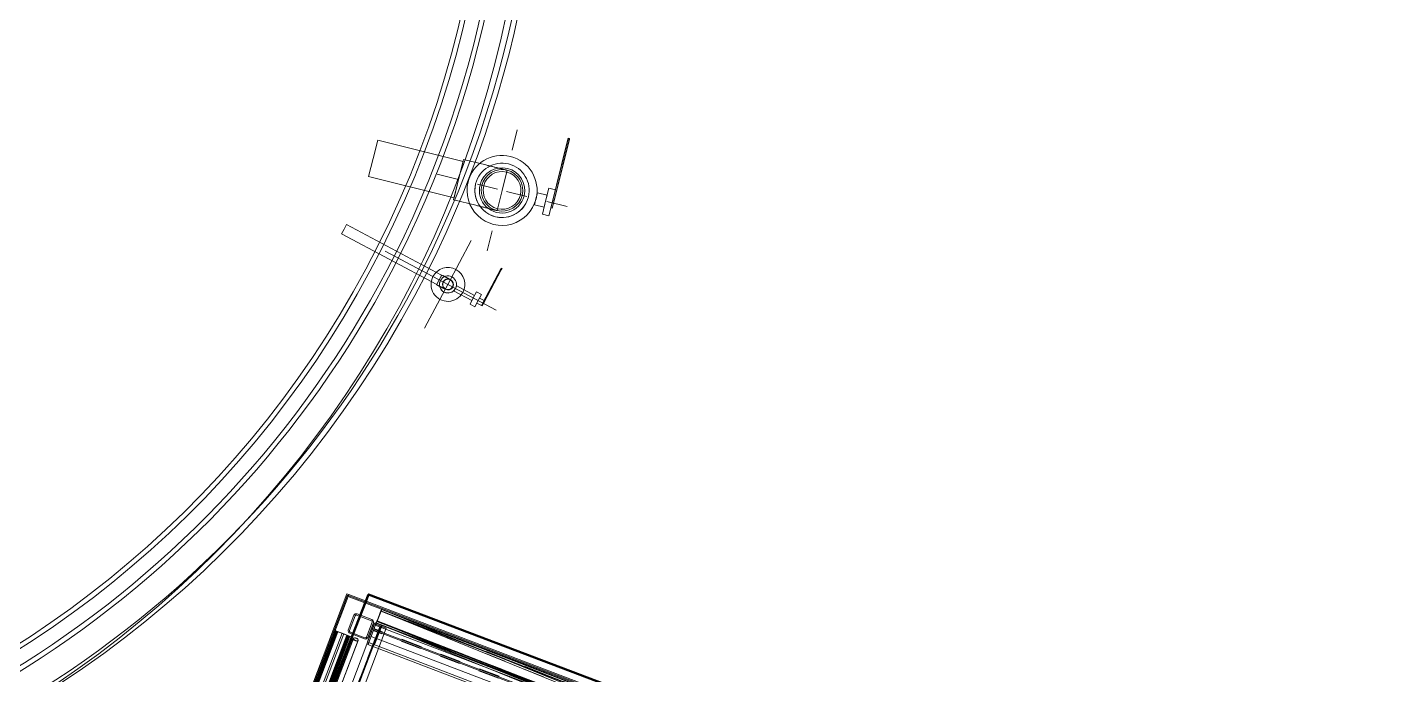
# Model space of a CAD drawing. Header units: metres. Extents: x -207 to 292, y -187 to 169.
# Drawn here: x -83.46 to -76.93, y -13.16 to -10.04 of the extents above; entities that cross this region are included whole.
import ezdxf

# ---------------------------------------------------------------- set-up
doc = ezdxf.new("R2010")
doc.units = ezdxf.units.M
doc.linetypes.add('Dash', pattern=[0.006, 0.003, -0.003])
doc.linetypes.add('Oculto', pattern=[0.007144, 0.004763, -0.002381])
for name, color, linetype, lineweight in [('A-ROOF', 7, 'Continuous', 9), ('edificios', 7, 'Continuous', 50), ('EQUIPOS PIS', 7, 'Continuous', 9), ('I-WALL', 7, 'Continuous', 9), ('P-SANR-FIXT', 7, 'Continuous', 9), ('P-SANR-FIXT-HDLN', 7, 'Dash', 9), ('S-BEAM', 7, 'Continuous', 9), ('S-COLS', 7, 'Continuous', 9)]:
    doc.layers.add(name, color=color, linetype=linetype, lineweight=lineweight)
doc.layers.add('PR10-ARQ-PL-001-Emplazamiento-C-1_dwg', color=7, linetype='Continuous', lineweight=9, true_color=0x767676)

# ---------------------------------------------------------------- blocks, each defined once
blk = doc.blocks.new('M_Estanque-Terraza - M_Estanque-Terraza-2331352-PLANTA EMPLAZAMIENTO ACTUALIZADO')
at = {"layer": 'P-SANR-FIXT'}
for radius, start, end in [(5.1516, 0, 180), (5.1516, 0, 180), (5.1266, 360, 180), (5.1266, 360, 180), (4.9983, 360, 180), (4.9755, 360, 180), (4.9059, 0, 180), (4.8832, 0, 180), (5.1516, 180, 216.12017), (5.1516, 180, 216.12017), (5.1266, 180, 216.09913), (5.1266, 180, 216.09913), (4.9983, 180, 215.98778), (4.9755, 180, 215.96746), (4.9059, 180, 0), (4.8832, 180, 0)]:
    blk.add_arc((0, 0), radius, start, end, dxfattribs=at)
blk = doc.blocks.new('M_Tuberia Alimentación-01 - M_Tuberia Alimentación-01-2165010-PLANTA EMPLAZAMIENTO ACTUALIZADO')
at = {"layer": 'P-SANR-FIXT'}
for p, q in [((0.2154, 0.1), (0.1059, 0.1)), ((0.2154, 0), (0.2154, 0.1)), ((0.6388, 0.09), (0.2154, 0.09)), ((0.2154, 0), (0.2154, 0.09)), ((0.6388, 0.09), (0.6388, 0)), ((-0.2485, 0.025), (-0.2551, 0.025)), ((-0.2551, 0.025), (-0.2551, -0.0118)), ((-0.2551, 0.0196), (-0.2551, -0.2959)), ((-0.2485, 0.0196), (-0.2551, 0.0196)), ((-0.2162, 0.0647), (-0.2485, 0.0647)), ((-0.2485, 0), (-0.2485, 0.0647)), ((-0.2485, -0.0118), (-0.2485, 0.025)), ((-0.2485, -0.2959), (-0.2485, 0.0196)), ((-0.2485, -0.0647), (-0.2485, 0)), ((-0.2162, 0.0647), (-0.2162, 0)), ((-0.1681, 0.0296), (-0.2162, 0.0296)), ((-0.2162, 0), (-0.2162, 0.0296)), ((-0.2162, 0), (-0.2162, -0.0647)), ((-0.2162, -0.0296), (-0.2162, 0)), ((-0.1681, 0.0296), (-0.1681, 0)), ((-0.1681, 0), (-0.1681, -0.0296)), ((0.2154, -0.1), (0.2154, 0)), ((0.2154, -0.09), (0.2154, 0)), ((0.6388, 0), (0.6388, -0.09)), ((-0.2551, -0.3169), (-0.2551, -0.0118)), ((-0.2485, -0.0118), (-0.2551, -0.0118)), ((-0.2485, -0.0118), (-0.2485, -0.3169)), ((-0.2485, -0.0647), (-0.2162, -0.0647)), ((-0.2162, -0.0296), (-0.1681, -0.0296)), ((0.1059, -0.1), (0.2154, -0.1)), ((0.2154, -0.09), (0.6388, -0.09)), ((-0.2551, -0.2959), (-0.2551, -0.3201)), ((-0.2551, -0.3169), (-0.2485, -0.3169)), ((-0.2551, -0.3201), (-0.2485, -0.3201)), ((-0.2485, -0.3201), (-0.2485, -0.2959))]:
    blk.add_line(p, q, dxfattribs=at)
at = {"layer": 'P-SANR-FIXT', "flags": 128}
for points in [[(0.1059, 0.1), (0.1017, 0.1), (0.0974, 0.1), (0.0932, 0.1), (0.089, 0.1), (0.0849, 0.1), (0.0807, 0.1), (0.0766, 0.1), (0.0726, 0.1), (0.0686, 0.1), (0.0647, 0.1), (0.0608, 0.1), (0.057, 0.1), (0.0533, 0.1), (0.0496, 0.1), (0.0461, 0.1), (0.0427, 0.1), (0.0393, 0.1), (0.0361, 0.1), (0.0329, 0.1), (0.0299, 0.1), (0.027, 0.1), (0.0243, 0.1), (0.0216, 0.1), (0.0191, 0.1), (0.0168, 0.1), (0.0146, 0.1), (0.0125, 0.1), (0.0106, 0.1), (0.0088, 0.1), (0.0072, 0.1), (0.0057, 0.1), (0.0044, 0.1), (0.0033, 0.1), (0.0023, 0.1), (0.0015, 0.1), (0.0009, 0.1), (0.0004, 0.1), (0.0001, 0.1), (0, 0.1)], [(0, -0.1), (0.0001, -0.1), (0.0003, -0.1), (0.0008, -0.1), (0.0014, -0.1), (0.0021, -0.1), (0.003, -0.1), (0.0041, -0.1), (0.0054, -0.1), (0.0068, -0.1), (0.0084, -0.1), (0.0101, -0.1), (0.012, -0.1), (0.014, -0.1), (0.0162, -0.1), (0.0185, -0.1), (0.021, -0.1), (0.0236, -0.1), (0.0263, -0.1), (0.0291, -0.1), (0.0321, -0.1), (0.0352, -0.1), (0.0384, -0.1), (0.0417, -0.1), (0.0452, -0.1), (0.0487, -0.1), (0.0523, -0.1), (0.056, -0.1), (0.0598, -0.1), (0.0636, -0.1), (0.0675, -0.1), (0.0715, -0.1), (0.0755, -0.1), (0.0796, -0.1), (0.0837, -0.1), (0.0879, -0.1), (0.0921, -0.1), (0.0963, -0.1), (0.1005, -0.1), (0.1047, -0.1), (0.1059, -0.1)]]:
    blk.add_lwpolyline(points, dxfattribs=at)
at = {"layer": 'P-SANR-FIXT'}
for radius, start, end in [(0.1685, 360, 180), (0.1685, 360, 180), (0.1685, 360, 180), (0.1685, 360, 180), (0.1685, 360, 180), (0.1685, 360, 180), (0.1308, 0, 180), (0.1308, 360, 180), (0.1308, 360, 180), (0.1308, 360, 180), (0.109, 360, 180), (0.109, 360, 180), (0.109, 360, 180), (0.109, 360, 180), (0.1, 0, 180), (0.091, 0, 180), (0.091, 0, 180), (0.091, 0, 180), (0.091, 0, 180), (0.1685, 180, 360), (0.1685, 180, 360), (0.1685, 180, 360), (0.1685, 180, 360), (0.1685, 180, 360), (0.1685, 180, 360), (0.1308, 180, 0), (0.1308, 180, 360), (0.1308, 180, 360), (0.1308, 180, 360), (0.109, 180, 360), (0.109, 180, 360), (0.109, 180, 360), (0.109, 180, 360), (0.091, 180, 0), (0.091, 180, 0), (0.091, 180, 0), (0.091, 180, 0), (0.1, 180, 360)]:
    blk.add_arc((0, 0), radius, start, end, dxfattribs=at)
at = {"layer": 'P-SANR-FIXT-HDLN'}
for p, q in [((0, 0), (0, 0.301)), ((-0.3222, 0), (0, 0)), ((0.3222, 0), (0, 0)), ((0, 0), (0, -0.301))]:
    blk.add_line(p, q, dxfattribs=at)
blk = doc.blocks.new('M_Tuberia Alimentación-02 - M_Tuberia Alimentación-02-2167664-PLANTA EMPLAZAMIENTO ACTUALIZADO')
at = {"layer": 'P-SANR-FIXT'}
for p, q in [((0, 0), (0, 0.239)), ((-0.2622, 0), (0.3415, 0)), ((-0.1897, 0.0139), (-0.1934, 0.0139)), ((-0.1934, 0.0139), (-0.1934, 0)), ((-0.1934, 0.0065), (-0.1934, -0.1828)), ((-0.1897, 0.0065), (-0.1934, 0.0065)), ((-0.1897, 0), (-0.1897, 0.0139)), ((-0.165, 0.0139), (-0.1897, 0.0139)), ((-0.1897, 0.0139), (-0.1897, 0)), ((-0.1897, -0.1828), (-0.1897, 0.0065)), ((-0.1897, 0), (-0.1897, -0.0139)), ((-0.1384, 0.0338), (-0.165, 0.0338)), ((-0.165, 0), (-0.165, 0.0338)), ((-0.165, 0), (-0.165, 0.0139)), ((-0.165, -0.0139), (-0.165, 0)), ((-0.165, -0.0338), (-0.165, 0)), ((-0.1384, 0), (-0.1384, 0.0338)), ((-0.0411, 0.0139), (-0.1384, 0.0139)), ((-0.1384, 0), (-0.1384, 0.0139)), ((-0.1384, -0.0338), (-0.1384, 0)), ((-0.1384, -0.0139), (-0.1384, 0)), ((-0.0411, 0), (-0.0411, 0.0139)), ((-0.0411, -0.0139), (-0.0411, 0)), ((0, 0), (0, -0.239)), ((0.0474, 0.0264), (0.0421, 0.0264)), ((0.0474, 0), (0.0474, 0.0264)), ((0.5661, 0.025), (0.0474, 0.025)), ((0.0474, 0), (0.0474, 0.025)), ((0.0474, -0.0264), (0.0474, 0)), ((0.0474, -0.025), (0.0474, 0)), ((0.5661, 0), (0.5661, 0.025)), ((0.5661, -0.025), (0.5661, 0)), ((-0.1934, -0.186), (-0.1934, 0)), ((-0.1897, 0), (-0.1934, 0)), ((-0.1897, 0), (-0.1897, -0.186)), ((-0.1897, -0.0139), (-0.165, -0.0139)), ((-0.165, -0.0338), (-0.1384, -0.0338)), ((-0.1384, -0.0139), (-0.0411, -0.0139)), ((0.0421, -0.0264), (0.0474, -0.0264)), ((0.0474, -0.025), (0.5661, -0.025)), ((-0.1934, -0.1828), (-0.1934, -0.1905)), ((-0.1897, -0.1828), (-0.1934, -0.1828)), ((-0.1934, -0.186), (-0.1934, -0.1905)), ((-0.1934, -0.1905), (-0.1897, -0.1905)), ((-0.1897, -0.1905), (-0.1897, -0.1828)), ((-0.1897, -0.1905), (-0.1897, -0.186))]:
    blk.add_line(p, q, dxfattribs=at)
at = {"layer": 'P-SANR-FIXT', "flags": 128}
for points in [[(0.0421, 0.0264), (0.0405, 0.0264), (0.0388, 0.0264), (0.0371, 0.0264), (0.0354, 0.0264), (0.0338, 0.0264), (0.0321, 0.0264), (0.0305, 0.0264), (0.0289, 0.0264), (0.0273, 0.0264), (0.0257, 0.0264), (0.0242, 0.0264), (0.0227, 0.0264), (0.0212, 0.0264), (0.0198, 0.0264), (0.0183, 0.0264), (0.017, 0.0264), (0.0156, 0.0264), (0.0144, 0.0264), (0.0131, 0.0264), (0.0119, 0.0264), (0.0108, 0.0264), (0.0097, 0.0264), (0.0086, 0.0264), (0.0076, 0.0264), (0.0067, 0.0264), (0.0058, 0.0264), (0.005, 0.0264), (0.0042, 0.0264), (0.0035, 0.0264), (0.0029, 0.0264), (0.0023, 0.0264), (0.0018, 0.0264), (0.0013, 0.0264), (0.0009, 0.0264), (0.0006, 0.0264), (0.0004, 0.0264), (0.0002, 0.0264), (0.0001, 0.0264), (0, 0.0264)], [(0, -0.0264), (0, -0.0264), (0.0001, -0.0264), (0.0003, -0.0264), (0.0005, -0.0264), (0.0008, -0.0264), (0.0012, -0.0264), (0.0016, -0.0264), (0.0021, -0.0264), (0.0027, -0.0264), (0.0033, -0.0264), (0.004, -0.0264), (0.0048, -0.0264), (0.0056, -0.0264), (0.0064, -0.0264), (0.0074, -0.0264), (0.0083, -0.0264), (0.0094, -0.0264), (0.0105, -0.0264), (0.0116, -0.0264), (0.0128, -0.0264), (0.014, -0.0264), (0.0153, -0.0264), (0.0166, -0.0264), (0.018, -0.0264), (0.0194, -0.0264), (0.0208, -0.0264), (0.0223, -0.0264), (0.0238, -0.0264), (0.0253, -0.0264), (0.0269, -0.0264), (0.0285, -0.0264), (0.0301, -0.0264), (0.0317, -0.0264), (0.0333, -0.0264), (0.035, -0.0264), (0.0366, -0.0264), (0.0383, -0.0264), (0.04, -0.0264), (0.0417, -0.0264), (0.0421, -0.0264)]]:
    blk.add_lwpolyline(points, dxfattribs=at)
at = {"layer": 'P-SANR-FIXT'}
for radius, start, end in [(0.0814, 360, 180), (0.0814, 360, 180), (0.0814, 360, 180), (0.0814, 360, 180), (0.0814, 180, 360), (0.0814, 180, 360), (0.0814, 180, 360), (0.0814, 180, 360), (0.0411, 0, 180), (0.0411, 360, 180), (0.0411, 360, 180), (0.0411, 360, 180), (0.0411, 360, 180), (0.0411, 360, 180), (0.0411, 180, 0), (0.0411, 180, 360), (0.0411, 180, 360), (0.0411, 180, 360), (0.0411, 180, 360), (0.0411, 180, 360), (0.0264, 0, 180), (0.025, 0, 180), (0.025, 360, 180), (0.025, 180, 0), (0.025, 180, 360), (0.0264, 180, 360)]:
    blk.add_arc((0, 0), radius, start, end, dxfattribs=at)
blk = doc.blocks.new('YADRAN_LASQUEMAS_ARQ_MO_002_TERRAZAS_rvt-1-PLANTA EMPLAZAMIENTO ACTUALIZADO')
at = {"layer": 'P-SANR-FIXT', "lineweight": 9}
for name, p, rotation in [('M_Estanque-Terraza - M_Estanque-Terraza-2331352-PLANTA EMPLAZAMIENTO ACTUALIZADO', (-86.1292, -8.8953), 153.2545523942123), ('M_Tuberia Alimentación-01 - M_Tuberia Alimentación-01-2165010-PLANTA EMPLAZAMIENTO ACTUALIZADO', (-81.1711, -10.8262), 166.0755877124458), ('M_Tuberia Alimentación-02 - M_Tuberia Alimentación-02-2167664-PLANTA EMPLAZAMIENTO ACTUALIZADO', (-81.4315, -11.279), 151.9677964497086)]:
    blk.add_blockref(name, p, dxfattribs=dict(at, rotation=rotation))
blk = doc.blocks.new('FCA_N_Columna de acero - 100 x 100 mm-2088436-PLANTA EMPLAZAMIENTO ACTUALIZADO')
at = {"layer": 'S-COLS'}
for p, q in [((-0.05, -0.038), (-0.05, 0.038)), ((-0.05, -0.038), (-0.05, 0.038)), ((-0.044, 0.038), (-0.044, -0.038)), ((-0.044, 0.038), (-0.044, -0.038)), ((-0.038, 0.05), (0.038, 0.05)), ((-0.038, 0.05), (0.038, 0.05)), ((0.038, 0.044), (-0.038, 0.044)), ((0.038, 0.044), (-0.038, 0.044)), ((0.044, -0.038), (0.044, 0.038)), ((0.044, -0.038), (0.044, 0.038)), ((0.05, 0.038), (0.05, -0.038)), ((0.05, 0.038), (0.05, -0.038)), ((-0.038, -0.044), (0.038, -0.044)), ((-0.038, -0.044), (0.038, -0.044)), ((0.038, -0.05), (-0.038, -0.05)), ((0.038, -0.05), (-0.038, -0.05))]:
    blk.add_line(p, q, dxfattribs=at)
for centre, radius, start, end in [((-0.038, 0.038), 0.012, 90, 180), ((-0.038, 0.038), 0.012, 90, 180), ((-0.038, 0.038), 0.006, 90, 180), ((-0.038, 0.038), 0.006, 90, 180), ((0.038, 0.038), 0.012, 360, 90), ((0.038, 0.038), 0.012, 360, 90), ((0.038, 0.038), 0.006, 360, 90), ((0.038, 0.038), 0.006, 360, 90), ((-0.038, -0.038), 0.012, 180, 270), ((-0.038, -0.038), 0.012, 180, 270), ((-0.038, -0.038), 0.006, 180, 270), ((-0.038, -0.038), 0.006, 180, 270), ((0.038, -0.038), 0.012, 270, 360), ((0.038, -0.038), 0.006, 270, 360), ((0.038, -0.038), 0.012, 270, 360), ((0.038, -0.038), 0.006, 270, 360)]:
    blk.add_arc(centre, radius, start, end, dxfattribs=at)
blk = doc.blocks.new('MT-T estructural - MT100X6_0-2095929-PLANTA EMPLAZAMIENTO ACTUALIZADO')
at = {"layer": 'S-BEAM'}
for p, q in [((-5.9815, -0.03), (-5.9815, 0.03)), ((-5.9815, 0.03), (-5.9815, 0.0068)), ((-5.9815, 0.03), (5.9815, 0.03)), ((-5.9815, 0.03), (5.9815, 0.03)), ((-5.9815, 0.002), (-5.9815, 0.0068)), ((5.9815, 0.002), (-5.9815, 0.002)), ((-5.9815, 0.002), (-5.9815, -0.002)), ((-5.9815, 0.002), (5.9815, 0.002)), ((-5.9815, -0.002), (5.9815, -0.002)), ((-5.9815, -0.0068), (-5.9815, -0.002)), ((-5.9815, -0.002), (5.9815, -0.002)), ((-5.9815, -0.0068), (-5.9815, -0.03)), ((5.9815, -0.03), (-5.9815, -0.03)), ((-5.9815, -0.03), (5.9815, -0.03))]:
    blk.add_line(p, q, dxfattribs=at)
at = {"layer": 'S-BEAM', "linetype": 'Oculto'}
for p, q in [((5.9815, 0.0025), (-5.9815, 0.0025)), ((5.9815, -0.0025), (-5.9815, -0.0025))]:
    blk.add_line(p, q, dxfattribs=at)
blk = doc.blocks.new('UC-Perfil universal - 120x070x50UC-2124257-PLANTA EMPLAZAMIENTO ACTUALIZADO')
at = {"layer": 'S-BEAM'}
for p, q in [((-2.4235, 0.035), (-2.4235, -0.035)), ((-2.4235, -0.035), (-2.4235, 0.035)), ((-2.4235, 0.035), (-2.4235, 0.0075)), ((-2.4235, 0.0075), (-2.4235, 0.035)), ((2.4205, 0.035), (-2.4235, 0.035)), ((-2.4235, 0.035), (2.4205, 0.035)), ((-2.4235, 0.035), (2.4205, 0.035)), ((-2.4235, 0.035), (2.4205, 0.035)), ((-2.4235, 0.0025), (-2.4235, 0.0075)), ((-2.4235, 0.0025), (-2.4235, 0.0075)), ((-2.4235, 0.0025), (2.4205, 0.0025)), ((2.4205, 0.035), (2.4205, 0.0075)), ((2.4205, 0.0075), (2.4205, 0.035)), ((2.4205, 0.035), (2.4205, -0.035)), ((2.4205, -0.035), (2.4205, 0.035)), ((2.4205, 0.0075), (2.4205, 0.0025)), ((2.4205, 0.0075), (2.4205, 0.0025)), ((2.4205, -0.0025), (-2.4235, -0.0025)), ((-2.4235, -0.0075), (-2.4235, -0.0025)), ((-2.4235, -0.0075), (-2.4235, -0.0025)), ((-2.4235, -0.035), (-2.4235, -0.0075)), ((-2.4235, -0.0075), (-2.4235, -0.035)), ((-2.4235, -0.035), (2.4205, -0.035)), ((-2.4235, -0.035), (2.4205, -0.035)), ((-2.4235, -0.035), (2.4205, -0.035)), ((-2.4235, -0.035), (2.4205, -0.035)), ((2.4205, -0.0025), (2.4205, -0.0075)), ((2.4205, -0.0025), (2.4205, -0.0075)), ((2.4205, -0.035), (2.4205, -0.0075)), ((2.4205, -0.0075), (2.4205, -0.035))]:
    blk.add_line(p, q, dxfattribs=at)
at = {"layer": 'S-BEAM', "linetype": 'Oculto'}
for p, q in [((2.4205, 0.00495), (-2.4235, 0.00495)), ((2.4205, -0.00495), (-2.4235, -0.00495))]:
    blk.add_line(p, q, dxfattribs=at)
blk = doc.blocks.new('SQR - Barras cuadradas con bordes redondeados - SQR 100x100-2139916-PLANTA EMPLAZAMIENTO ACTUALIZADO')
at = {"layer": 'S-BEAM'}
for p, q in [((2.447, 0.05), (-2.397, 0.05)), ((-2.397, 0.05), (-2.397, 0.0436)), ((-2.397, 0.05), (-2.397, 0.0436)), ((-2.397, -0.0436), (-2.397, 0.0436)), ((-2.397, 0.0436), (-2.397, -0.0436)), ((2.447, 0.0436), (2.447, 0.05)), ((2.447, 0.0436), (2.447, 0.05)), ((2.447, -0.0436), (2.447, 0.0436)), ((2.447, 0.0436), (2.447, -0.0436)), ((-2.397, -0.0436), (-2.397, -0.05)), ((-2.397, -0.0436), (-2.397, -0.05)), ((-2.397, -0.05), (2.447, -0.05)), ((2.447, -0.05), (2.447, -0.0436)), ((2.447, -0.05), (2.447, -0.0436))]:
    blk.add_line(p, q, dxfattribs=at)
blk = doc.blocks.new('SQR - Barras cuadradas con bordes redondeados - SQR 100x100-2139713-PLANTA EMPLAZAMIENTO ACTUALIZADO')
at = {"layer": 'S-BEAM'}
for p, q in [((-31.481, -45.6236), (-31.4483, -45.5428)), ((-31.4136, -45.5569), (-31.4463, -45.6377)), ((-29.2824, -46.4132), (-31.4437, -45.5378)), ((-31.4437, -45.5378), (-31.4134, -45.55)), ((-31.4812, -45.6304), (-29.3199, -46.5059)), ((-31.4509, -45.6427), (-31.4812, -45.6304)), ((-29.287, -46.4182), (-29.3197, -46.499)), ((-29.285, -46.5131), (-29.2523, -46.4323)), ((-29.2521, -46.4254), (-29.2824, -46.4132)), ((-29.3199, -46.5059), (-29.2896, -46.5181))]:
    blk.add_line(p, q, dxfattribs=at)
for centre, start_param, end_param in [((-31.4461, -45.5437), 0, 1.570796), ((-31.4158, -45.556), 4.712389, 6.283185), ((-31.4788, -45.6245), 1.570796, 3.141593), ((-31.4485, -45.6368), 3.141593, 4.712389), ((-29.2848, -46.4191), 0, 1.570796), ((-29.2545, -46.4314), 4.712389, 6.283185), ((-29.3175, -46.4999), 1.570796, 3.141593), ((-29.2872, -46.5122), 3.141593, 4.712389)]:
    blk.add_ellipse(centre, major_axis=(0.0024, 0.00593), ratio=0.374607, start_param=start_param, end_param=end_param, dxfattribs=at)
blk = doc.blocks.new('Barras redondas - RB 24-2158103-PLANTA EMPLAZAMIENTO ACTUALIZADO')
at = {"layer": 'S-BEAM'}
for p, q in [((-27.0889, -34.5995), (-28.526, -38.1346)), ((-28.5037, -38.1437), (-27.0666, -34.6086))]:
    blk.add_line(p, q, dxfattribs=at)
for centre, start_param, end_param in [((-27.0778, -34.604), 0, 3.141593), ((-27.0778, -34.604), 3.141593, 6.283185), ((-28.5148, -38.1392), 0, 3.141593), ((-28.5148, -38.1392), 3.141593, 6.283185)]:
    blk.add_ellipse(centre, major_axis=(-0.0111, 0.0045), ratio=0.484809, start_param=start_param, end_param=end_param, dxfattribs=at)
blk = doc.blocks.new('Barras redondas - RB 24-V92-PLANTA EMPLAZAMIENTO ACTUALIZADO')
at = {"layer": 'S-BEAM'}
for p, q in [((-27.0889, -34.5995), (-28.526, -38.1346)), ((-28.5037, -38.1437), (-27.0666, -34.6086))]:
    blk.add_line(p, q, dxfattribs=at)
for centre, start_param, end_param in [((-27.0778, -34.604), 0, 3.141593), ((-27.0778, -34.604), 3.141593, 6.283185), ((-28.5148, -38.1392), 0, 3.141593), ((-28.5148, -38.1392), 3.141593, 6.283185)]:
    blk.add_ellipse(centre, major_axis=(-0.0111, 0.0045), ratio=0.484809, start_param=start_param, end_param=end_param, dxfattribs=at)
blk = doc.blocks.new('HSS-Sección estructural hueca - HSS40_0X70_0X9_5-2168687-PLANTA EMPLAZAMIENTO ACTUALIZADO')
at = {"layer": 'S-BEAM'}
for p, q in [((5.882, 0.035), (-5.882, 0.035)), ((5.882, 0.0261), (-5.882, 0.0261)), ((5.882, 0.0172), (5.882, 0.035)), ((5.882, 0.0172), (5.882, 0.035)), ((5.882, 0.0261), (5.882, 0.0172)), ((5.882, 0.0261), (5.882, 0.0172)), ((5.882, 0.0172), (5.882, -0.0172)), ((5.882, -0.0172), (5.882, 0.0172)), ((5.882, -0.0172), (5.882, 0.0172)), ((5.882, 0.0172), (5.882, -0.0172)), ((-5.882, -0.0261), (5.882, -0.0261)), ((-5.882, -0.035), (5.882, -0.035)), ((5.882, -0.035), (5.882, -0.0172)), ((5.882, -0.035), (5.882, -0.0172)), ((5.882, -0.0172), (5.882, -0.0261)), ((5.882, -0.0172), (5.882, -0.0261))]:
    blk.add_line(p, q, dxfattribs=at)
at = {"layer": 'S-BEAM', "linetype": 'Oculto'}
for p, q in [((5.882, 0.0261), (-5.882, 0.0261)), ((5.882, -0.0261), (-5.882, -0.0261))]:
    blk.add_line(p, q, dxfattribs=at)
blk = doc.blocks.new('HSS-Sección estructural hueca - HSS40_0X70_0X9_5-2168688-PLANTA EMPLAZAMIENTO ACTUALIZADO')
at = {"layer": 'S-BEAM'}
for p, q in [((5.857, 0.035), (-5.907, 0.035)), ((5.857, 0.0261), (-5.907, 0.0261)), ((5.857, 0.0172), (5.857, 0.035)), ((5.857, 0.0172), (5.857, 0.035)), ((5.857, 0.0261), (5.857, 0.0172)), ((5.857, 0.0261), (5.857, 0.0172)), ((5.857, 0.0172), (5.857, -0.0172)), ((5.857, -0.0172), (5.857, 0.0172)), ((5.857, -0.0172), (5.857, 0.0172)), ((5.857, 0.0172), (5.857, -0.0172)), ((-5.907, -0.0261), (5.857, -0.0261)), ((-5.907, -0.035), (5.857, -0.035)), ((5.857, -0.035), (5.857, -0.0172)), ((5.857, -0.035), (5.857, -0.0172)), ((5.857, -0.0172), (5.857, -0.0261)), ((5.857, -0.0172), (5.857, -0.0261))]:
    blk.add_line(p, q, dxfattribs=at)
at = {"layer": 'S-BEAM', "linetype": 'Oculto'}
for p, q in [((5.857, 0.0261), (-5.907, 0.0261)), ((5.857, -0.0261), (-5.907, -0.0261))]:
    blk.add_line(p, q, dxfattribs=at)
blk = doc.blocks.new('HSS-Sección estructural hueca - HSS40_0X70_0X9_5-2168689-PLANTA EMPLAZAMIENTO ACTUALIZADO')
at = {"layer": 'S-BEAM'}
for p, q in [((5.866, 0.035), (-5.897, 0.035)), ((-5.897, 0.035), (-5.897, 0.0172)), ((-5.897, 0.035), (-5.897, 0.0172)), ((5.866, 0.0261), (-5.897, 0.0261)), ((-5.897, 0.0172), (-5.897, 0.0261)), ((-5.897, 0.0172), (-5.897, 0.0261)), ((-5.897, 0.0172), (-5.897, -0.0172)), ((-5.897, -0.0172), (-5.897, 0.0172)), ((-5.897, -0.0172), (-5.897, 0.0172)), ((-5.897, 0.0172), (-5.897, -0.0172)), ((-5.897, -0.0172), (-5.897, -0.035)), ((-5.897, -0.0172), (-5.897, -0.035)), ((-5.897, -0.0261), (-5.897, -0.0172)), ((-5.897, -0.0261), (-5.897, -0.0172)), ((-5.897, -0.0261), (5.866, -0.0261)), ((-5.897, -0.035), (5.866, -0.035))]:
    blk.add_line(p, q, dxfattribs=at)
at = {"layer": 'S-BEAM', "linetype": 'Oculto'}
for p, q in [((5.866, 0.0261), (-5.897, 0.0261)), ((5.866, -0.0261), (-5.897, -0.0261))]:
    blk.add_line(p, q, dxfattribs=at)
blk = doc.blocks.new('HSS-Sección estructural hueca - HSS40_0X70_0X9_5-2168690-PLANTA EMPLAZAMIENTO ACTUALIZADO')
at = {"layer": 'S-BEAM'}
for p, q in [((-81.9744, -12.9446), (-86.1608, -23.9386)), ((-81.9661, -12.9478), (-86.1524, -23.9417)), ((-86.1034, -23.9604), (-81.9171, -12.9665)), ((-86.0951, -23.9636), (-81.9088, -12.9696)), ((-81.9607, -12.9499), (-81.9744, -12.9446)), ((-81.9735, -12.945), (-81.9742, -12.9447)), ((-81.9542, -12.9523), (-81.9735, -12.945)), ((-81.9661, -12.9478), (-81.9593, -12.9504)), ((-81.966, -12.9479), (-81.9653, -12.9481)), ((-81.9653, -12.9481), (-81.9557, -12.9518)), ((-81.9607, -12.9499), (-81.929, -12.9619)), ((-81.9276, -12.9625), (-81.9593, -12.9504)), ((-81.9557, -12.9518), (-81.924, -12.9639)), ((-81.9226, -12.9644), (-81.9542, -12.9523)), ((-81.9098, -12.9693), (-81.929, -12.9619)), ((-81.9276, -12.9625), (-81.918, -12.9662)), ((-81.924, -12.9639), (-81.9171, -12.9665)), ((-81.9088, -12.9696), (-81.9226, -12.9644)), ((-81.9172, -12.9664), (-81.918, -12.9662)), ((-81.9098, -12.9693), (-81.9091, -12.9695))]:
    blk.add_line(p, q, dxfattribs=at)
blk = doc.blocks.new('HSS-Sección estructural hueca - HSS40_0X70_0X9_5-2161936-PLANTA EMPLAZAMIENTO ACTUALIZADO')
at = {"layer": 'S-BEAM'}
for p, q in [((-27.1439, -34.5732), (-31.5604, -45.4767)), ((-27.1357, -34.5765), (-31.5522, -45.48)), ((-31.5162, -45.4946), (-27.0997, -34.5911)), ((-31.5079, -45.4979), (-27.0915, -34.5944)), ((-27.1357, -34.5765), (-27.1439, -34.5732)), ((-27.1258, -34.5805), (-27.1417, -34.5741)), ((-27.1357, -34.5765), (-27.1321, -34.5779)), ((-27.1357, -34.5765), (-27.1316, -34.5782)), ((-27.1346, -34.577), (-27.1186, -34.5834)), ((-27.1096, -34.5871), (-27.1321, -34.5779)), ((-27.128, -34.5796), (-27.1316, -34.5782)), ((-27.128, -34.5796), (-27.1168, -34.5842)), ((-27.1032, -34.5897), (-27.1258, -34.5805)), ((-27.1186, -34.5834), (-27.1074, -34.588)), ((-27.1008, -34.5906), (-27.1168, -34.5842)), ((-27.1096, -34.5871), (-27.0937, -34.5935)), ((-27.1074, -34.588), (-27.1038, -34.5894)), ((-27.1038, -34.5894), (-27.0997, -34.5911)), ((-27.0997, -34.5911), (-27.1032, -34.5897)), ((-27.0915, -34.5944), (-27.0997, -34.5911))]:
    blk.add_line(p, q, dxfattribs=at)
blk = doc.blocks.new('Barras redondas - RB 24-2162469-PLANTA EMPLAZAMIENTO ACTUALIZADO')
at = {"layer": 'S-BEAM'}
for p, q in [((-27.089, -34.5999), (-28.4665, -37.9944)), ((-28.4442, -38.0034), (-27.0667, -34.6089))]:
    blk.add_line(p, q, dxfattribs=at)
for centre, start_param, end_param in [((-27.0779, -34.6044), 0, 3.141593), ((-27.0779, -34.6044), 3.141593, 6.283185), ((-28.4553, -37.9989), 0, 3.141593), ((-28.4553, -37.9989), 3.141593, 6.283185)]:
    blk.add_ellipse(centre, major_axis=(-0.0111, 0.0045), ratio=0.559193, start_param=start_param, end_param=end_param, dxfattribs=at)
blk = doc.blocks.new('HSS-Sección estructural hueca - HSS40_0X70_0X9_5-2164857-PLANTA EMPLAZAMIENTO ACTUALIZADO')
at = {"layer": 'S-BEAM'}
for p, q in [((2.4215, 0.035), (-2.4215, 0.035)), ((-2.4215, 0.035), (-2.4215, 0.0172)), ((-2.4215, 0.035), (-2.4215, 0.0172)), ((2.4215, 0.0261), (-2.4215, 0.0261)), ((-2.4215, 0.0172), (-2.4215, 0.0261)), ((-2.4215, 0.0172), (-2.4215, 0.0261)), ((-2.4215, 0.0172), (-2.4215, -0.0172)), ((-2.4215, -0.0172), (-2.4215, 0.0172)), ((-2.4215, -0.0172), (-2.4215, 0.0172)), ((-2.4215, 0.0172), (-2.4215, -0.0172)), ((2.4215, 0.0172), (2.4215, 0.035)), ((2.4215, 0.0172), (2.4215, 0.035)), ((2.4215, 0.0261), (2.4215, 0.0172)), ((2.4215, 0.0261), (2.4215, 0.0172)), ((2.4215, 0.0172), (2.4215, -0.0172)), ((2.4215, -0.0172), (2.4215, 0.0172)), ((2.4215, -0.0172), (2.4215, 0.0172)), ((2.4215, 0.0172), (2.4215, -0.0172)), ((-2.4215, -0.0172), (-2.4215, -0.035)), ((-2.4215, -0.0172), (-2.4215, -0.035)), ((-2.4215, -0.0261), (-2.4215, -0.0172)), ((-2.4215, -0.0261), (-2.4215, -0.0172)), ((-2.4215, -0.0261), (2.4215, -0.0261)), ((-2.4215, -0.035), (2.4215, -0.035)), ((2.4215, -0.035), (2.4215, -0.0172)), ((2.4215, -0.035), (2.4215, -0.0172)), ((2.4215, -0.0172), (2.4215, -0.0261)), ((2.4215, -0.0172), (2.4215, -0.0261))]:
    blk.add_line(p, q, dxfattribs=at)
at = {"layer": 'S-BEAM', "linetype": 'Oculto'}
for p, q in [((2.4215, 0.0261), (-2.4215, 0.0261)), ((2.4215, -0.0261), (-2.4215, -0.0261))]:
    blk.add_line(p, q, dxfattribs=at)
blk = doc.blocks.new('HSS-Sección estructural hueca - HSS40_0X70_0X9_5-2168698-PLANTA EMPLAZAMIENTO ACTUALIZADO')
at = {"layer": 'S-BEAM'}
for p, q in [((2.422, 0.035), (-2.422, 0.035)), ((-2.422, 0.035), (-2.422, 0.0172)), ((-2.422, 0.035), (-2.422, 0.0172)), ((2.422, 0.0261), (-2.422, 0.0261)), ((-2.422, 0.0172), (-2.422, 0.0261)), ((-2.422, 0.0172), (-2.422, 0.0261)), ((-2.422, 0.0172), (-2.422, -0.0172)), ((-2.422, -0.0172), (-2.422, 0.0172)), ((-2.422, -0.0172), (-2.422, 0.0172)), ((-2.422, 0.0172), (-2.422, -0.0172)), ((2.422, 0.0172), (2.422, 0.035)), ((2.422, 0.0172), (2.422, 0.035)), ((2.422, 0.0261), (2.422, 0.0172)), ((2.422, 0.0261), (2.422, 0.0172)), ((2.422, 0.0172), (2.422, -0.0172)), ((2.422, -0.0172), (2.422, 0.0172)), ((2.422, -0.0172), (2.422, 0.0172)), ((2.422, 0.0172), (2.422, -0.0172)), ((-2.422, -0.0172), (-2.422, -0.035)), ((-2.422, -0.0172), (-2.422, -0.035)), ((-2.422, -0.0261), (-2.422, -0.0172)), ((-2.422, -0.0261), (-2.422, -0.0172)), ((-2.422, -0.0261), (2.422, -0.0261)), ((-2.422, -0.035), (2.422, -0.035)), ((2.422, -0.035), (2.422, -0.0172)), ((2.422, -0.035), (2.422, -0.0172)), ((2.422, -0.0172), (2.422, -0.0261)), ((2.422, -0.0172), (2.422, -0.0261))]:
    blk.add_line(p, q, dxfattribs=at)
at = {"layer": 'S-BEAM', "linetype": 'Oculto'}
for p, q in [((2.422, 0.0261), (-2.422, 0.0261)), ((2.422, -0.0261), (-2.422, -0.0261))]:
    blk.add_line(p, q, dxfattribs=at)
blk = doc.blocks.new('HSS-Sección estructural hueca - HSS40_0X70_0X9_5-2168699-PLANTA EMPLAZAMIENTO ACTUALIZADO')
at = {"layer": 'S-BEAM'}
for p, q in [((2.422, 0.035), (-2.422, 0.035)), ((-2.422, 0.035), (-2.422, 0.0172)), ((-2.422, 0.035), (-2.422, 0.0172)), ((2.422, 0.0261), (-2.422, 0.0261)), ((-2.422, 0.0172), (-2.422, 0.0261)), ((-2.422, 0.0172), (-2.422, 0.0261)), ((-2.422, 0.0172), (-2.422, -0.0172)), ((-2.422, -0.0172), (-2.422, 0.0172)), ((-2.422, -0.0172), (-2.422, 0.0172)), ((-2.422, 0.0172), (-2.422, -0.0172)), ((2.422, 0.0172), (2.422, 0.035)), ((2.422, 0.0172), (2.422, 0.035)), ((2.422, 0.0261), (2.422, 0.0172)), ((2.422, 0.0261), (2.422, 0.0172)), ((2.422, 0.0172), (2.422, -0.0172)), ((2.422, -0.0172), (2.422, 0.0172)), ((2.422, -0.0172), (2.422, 0.0172)), ((2.422, 0.0172), (2.422, -0.0172)), ((-2.422, -0.0172), (-2.422, -0.035)), ((-2.422, -0.0172), (-2.422, -0.035)), ((-2.422, -0.0261), (-2.422, -0.0172)), ((-2.422, -0.0261), (-2.422, -0.0172)), ((-2.422, -0.0261), (2.422, -0.0261)), ((-2.422, -0.035), (2.422, -0.035)), ((2.422, -0.035), (2.422, -0.0172)), ((2.422, -0.035), (2.422, -0.0172)), ((2.422, -0.0172), (2.422, -0.0261)), ((2.422, -0.0172), (2.422, -0.0261))]:
    blk.add_line(p, q, dxfattribs=at)
at = {"layer": 'S-BEAM', "linetype": 'Oculto'}
for p, q in [((2.422, 0.0261), (-2.422, 0.0261)), ((2.422, -0.0261), (-2.422, -0.0261))]:
    blk.add_line(p, q, dxfattribs=at)
blk = doc.blocks.new('YADRAN_LASQUEMAS_ARQ_MO_008_EEMM 100-200_rvt-1-PLANTA EMPLAZAMIENTO ACTUALIZADO')
at = {"layer": 'A-ROOF'}
for p, q in [((-81.914, -12.7746), (-86.2336, -24.1189)), ((-86.2336, -24.1189), (-81.914, -12.7746)), ((-81.914, -12.7746), (-79.4855, -13.6993)), ((-79.4855, -13.6993), (-81.914, -12.7746))]:
    blk.add_line(p, q, dxfattribs=at)
at = {"layer": 'I-WALL'}
for p, q in [((-81.9172, -12.768), (-86.2351, -24.1077)), ((-86.2351, -24.1077), (-81.9172, -12.768)), ((-81.9079, -12.7716), (-86.2258, -24.1112)), ((-86.2258, -24.1112), (-81.9115, -12.7809)), ((-81.9172, -12.768), (-81.9079, -12.7716)), ((-81.9079, -12.7716), (-81.9172, -12.768)), ((-81.9115, -12.7809), (-81.9079, -12.7716)), ((-79.4819, -13.706), (-81.9115, -12.7809)), ((-81.9115, -12.7809), (-77.0642, -14.6266)), ((-77.0513, -14.6208), (-81.9079, -12.7716)), ((-81.9079, -12.7716), (-79.4784, -13.6967))]:
    blk.add_line(p, q, dxfattribs=at)
at = {"layer": 'S-BEAM', "lineweight": 9}
for name, p, rotation in [('HSS-Sección estructural hueca - HSS40_0X70_0X9_5-2168698-PLANTA EMPLAZAMIENTO ACTUALIZADO', (-79.5055, -13.7506), 338.8377049273741), ('HSS-Sección estructural hueca - HSS40_0X70_0X9_5-2164857-PLANTA EMPLAZAMIENTO ACTUALIZADO', (-79.5188, -13.7849), 337.9315352819254), ('HSS-Sección estructural hueca - HSS40_0X70_0X9_5-2168699-PLANTA EMPLAZAMIENTO ACTUALIZADO', (-79.5046, -13.7483), 338.8377049273741), ('HSS-Sección estructural hueca - HSS40_0X70_0X9_5-2168699-PLANTA EMPLAZAMIENTO ACTUALIZADO', (-79.5046, -13.7483), 338.8377049273741), ('SQR - Barras cuadradas con bordes redondeados - SQR 100x100-2139713-PLANTA EMPLAZAMIENTO ACTUALIZADO', (-51.3024, 33.2809), 1.20443287793206), ('UC-Perfil universal - 120x070x50UC-2124257-PLANTA EMPLAZAMIENTO ACTUALIZADO', (-79.5241, -13.8024), 339.1544328779316), ('HSS-Sección estructural hueca - HSS40_0X70_0X9_5-2161936-PLANTA EMPLAZAMIENTO ACTUALIZADO', (-55.5299, 22.1785), 1.204432877931757), ('HSS-Sección estructural hueca - HSS40_0X70_0X9_5-2168688-PLANTA EMPLAZAMIENTO ACTUALIZADO', (-84.0248, -18.4312), 69.15398606550465), ('HSS-Sección estructural hueca - HSS40_0X70_0X9_5-2168687-PLANTA EMPLAZAMIENTO ACTUALIZADO', (-84.0313, -18.4554), 69.15398606550465), ('HSS-Sección estructural hueca - HSS40_0X70_0X9_5-2168689-PLANTA EMPLAZAMIENTO ACTUALIZADO', (-84.0346, -18.471), 249.1539860655046), ('Barras redondas - RB 24-2158103-PLANTA EMPLAZAMIENTO ACTUALIZADO', (-55.5299, 22.1785), 1.20443287793206), ('Barras redondas - RB 24-V92-PLANTA EMPLAZAMIENTO ACTUALIZADO', (-55.5299, 22.1785), 1.20443287793206), ('Barras redondas - RB 24-2162469-PLANTA EMPLAZAMIENTO ACTUALIZADO', (-55.5299, 22.1785), 1.20443287793206), ('SQR - Barras cuadradas con bordes redondeados - SQR 100x100-2139916-PLANTA EMPLAZAMIENTO ACTUALIZADO', (-79.5586, -13.8185), 339.1544328779317)]:
    blk.add_blockref(name, p, dxfattribs=dict(at, rotation=rotation))
at = {"layer": 'S-BEAM', "lineweight": 9, "extrusion": (0, 0, -1), "rotation": 290.8455671220682}
blk.add_blockref('MT-T estructural - MT100X6_0-2095929-PLANTA EMPLAZAMIENTO ACTUALIZADO', (83.8844, -18.5121), dxfattribs=at)
at = {"layer": 'S-BEAM', "lineweight": 9}
blk.add_blockref('HSS-Sección estructural hueca - HSS40_0X70_0X9_5-2168690-PLANTA EMPLAZAMIENTO ACTUALIZADO', (0, 0), dxfattribs=at)
at = {"layer": 'S-COLS', "lineweight": 9, "rotation": 339.1544328779319}
blk.add_blockref('FCA_N_Columna de acero - 100 x 100 mm-2088436-PLANTA EMPLAZAMIENTO ACTUALIZADO', (-81.8504, -12.9245), dxfattribs=at)
blk = doc.blocks.new('PR10-ARQ-PL-001-Emplazamiento-C-1_dwg-674643-PLANTA EMPLAZAMIENTO ACTUALIZADO')
at = {"layer": 'EQUIPOS PIS'}
h = blk.add_hatch(dxfattribs=at)
h.set_pattern_fill('FP_3', color=256, style=0, pattern_type=2)
h.set_pattern_definition([(121, (-655750.258, -5498481.082), (-2.286065191, -1.3736065458), [])])
h.paths.add_polyline_path([(-81.3986, -26.0249), (-76.9331, -14.6242), (-81.8132, -12.7707), (-86.2787, -24.1714), (-86.0159, -24.2712)])
at = {"layer": 'edificios', "flags": 128}
blk.add_lwpolyline([(-81.3986, -26.0249), (-86.2787, -24.1714), (-81.8132, -12.7707), (-76.9331, -14.6242)], close=True, dxfattribs=at)
at = {"layer": 'EQUIPOS PIS'}
blk.add_circle((-86.1909, -8.9311), 5.1472, dxfattribs=at)

msp = doc.modelspace()

# ---------------------------------------------------------------- block references
at = {"lineweight": 5}
for name in ['YADRAN_LASQUEMAS_ARQ_MO_002_TERRAZAS_rvt-1-PLANTA EMPLAZAMIENTO ACTUALIZADO', 'YADRAN_LASQUEMAS_ARQ_MO_008_EEMM 100-200_rvt-1-PLANTA EMPLAZAMIENTO ACTUALIZADO']:
    msp.add_blockref(name, (0, 0), dxfattribs=at)
at = {"layer": 'PR10-ARQ-PL-001-Emplazamiento-C-1_dwg', "color": 7}
msp.add_blockref('PR10-ARQ-PL-001-Emplazamiento-C-1_dwg-674643-PLANTA EMPLAZAMIENTO ACTUALIZADO', (0, 0), dxfattribs=at)

doc.saveas('drawing.dxf')
